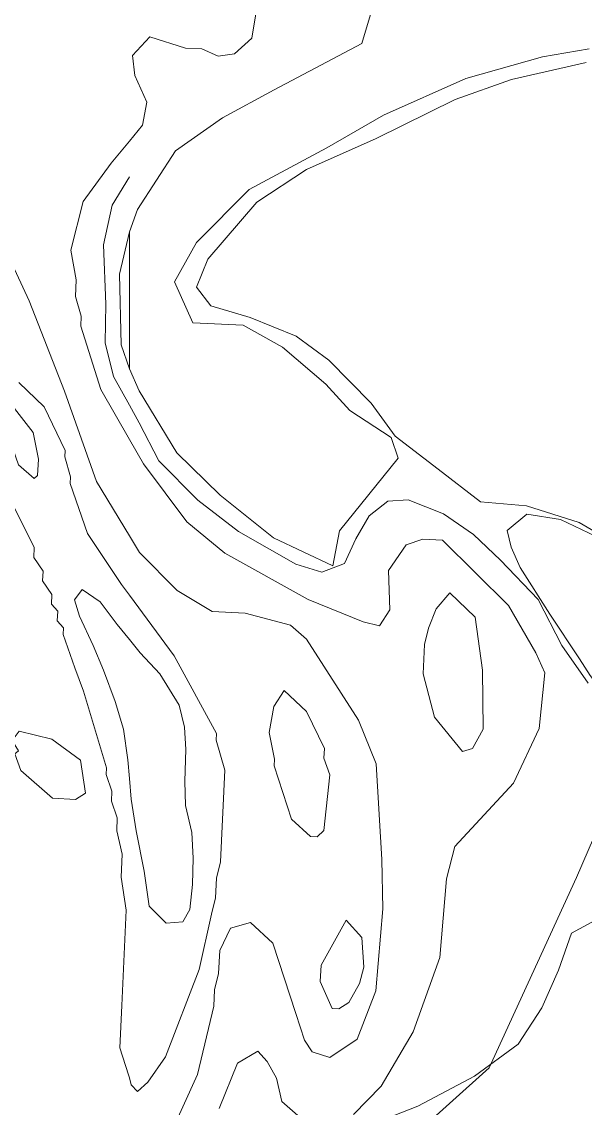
# Model space of a CAD drawing. Header units: millimetres. Extents: x 396621004 to 402046651, y 6785344214 to 6789799943.
# Drawn here: x 399838270 to 400009801, y 6788469701 to 6788800539 of the extents above; entities that cross this region are included whole.
import ezdxf

# ---------------------------------------------------------------- set-up
doc = ezdxf.new("R2010")
doc.units = ezdxf.units.MM
doc.header["$MEASUREMENT"] = 0
for name, color, linetype, lineweight in [('02 Johtolinjat_Kynä_nro__101', 252, 'Continuous', 15), ('02 Korkeuskayrat_Kynä_nro__2', 8, 'Continuous', 15), ('02 Suot_Kynä_nro__101', 252, 'Continuous', 15)]:
    doc.layers.add(name, color=color, linetype=linetype, lineweight=lineweight)
doc.layers.add('02 Maaston rajat_Kynä_nro__82', color=7, linetype='Continuous', lineweight=20, true_color=0xaaaaaa)

msp = doc.modelspace()

# ---------------------------------------------------------------- linework, layer by layer
at = {"layer": '02 Johtolinjat_Kynä_nro__101', "color": 252, "linetype": 'Continuous', "lineweight": 15, "flags": 128}
msp.add_lwpolyline([(400189784.45, 6789113805.92), (400122050.83, 6789017773.95), (400066598.72, 6788978104.88), (400051082.58, 6788915440.54), (400082839.29, 6788868939.9), (400116188.05, 6788820588.84), (400148433.33, 6788772247.78), (400135418.98, 6788700011.26), (400097572.05, 6788661752.5), (400063903.19, 6788627594.69), (400030512.31, 6788594127.03), (400019738.62, 6788569141.32), (400007137.01, 6788539944.64), (399980552.35, 6788482061.39), (399933228.95, 6788439491.66), (399883083.66, 6788397131.96), (399871038.01, 6788386579.55)], dxfattribs=at)
at = {"layer": '02 Korkeuskayrat_Kynä_nro__2', "color": 8, "linetype": 'Continuous', "lineweight": 15, "flags": 128}
for points in [[(399871038.01, 6788643978.44), (399861047.71, 6788660572.23), (399851293.26, 6788688048.52), (399840544.83, 6788715574.82), (399831430.57, 6788735009.26), (399816546.19, 6788759724.92), (399799614.89, 6788783530.36), (399788318.93, 6788799063.92), (399783593.33, 6788805285.34)], [(399909659.91, 6788803504.93), (399908286.87, 6788795553.11), (399903064.28, 6788790792.02), (399898027.01, 6788790021.85), (399893124.51, 6788792242.36), (399888129.36, 6788792472.41), (399877271.43, 6788795973.21), (399872006.72, 6788790211.89), (399872731.14, 6788784170.51), (399876353.26, 6788775998.64), (399875039.19, 6788769047.05), (399871038.01, 6788764195.94)], [(400021322.24, 6788640247.58), (400007945.67, 6788648049.37), (399991890.42, 6788653120.53), (399977924.21, 6788654340.81), (399965010.93, 6788664323.09), (399951903.92, 6788674325.38), (399944600.71, 6788684347.67), (399931788.52, 6788697530.69), (399921798.21, 6788704832.36), (399907756.19, 6788710453.65), (399895853.74, 6788714004.46), (399891422.96, 6788719745.77), (399894876.61, 6788728247.72), (399909803.11, 6788745621.69), (399924906.5, 6788755583.97), (399946192.76, 6788764966.12), (399970157.71, 6788776868.84), (399987350.14, 6788782960.23), (400010110.52, 6788788101.41)], [(399871038.01, 6788764195.94), (399865495.33, 6788757474.4), (399856953.87, 6788745851.74), (399853264.36, 6788731008.35), (399854856.41, 6788721926.27), (399854620.55, 6788716925.13), (399856347.37, 6788710843.73), (399856212.6, 6788707843.05), (399862328.08, 6788688538.63), (399871038.01, 6788673365.16)], [(399871038.01, 6788683747.54), (399866202.91, 6788692469.53), (399863709.54, 6788702751.88), (399863861.16, 6788714554.58), (399863195.71, 6788732588.71), (399865756.46, 6788744721.49), (399871038.01, 6788753353.46)], [(399837402.85, 6788690689.12), (399845068.27, 6788683327.44), (399851470.15, 6788670014.39), (399851377.49, 6788668023.94), (399853095.89, 6788661932.54), (399853003.23, 6788659932.09), (399858310.06, 6788644678.6), (399868612.04, 6788629185.05), (399871038.01, 6788625894.3)], [(400010700.17, 6788599128.18), (400002630.42, 6788610570.79), (399995445.15, 6788624594), (399983997.57, 6788636546.74), (399975826.75, 6788644388.53), (399966611.4, 6788650669.97), (399955930.36, 6788654990.96), (399949713.8, 6788654570.86), (399943977.37, 6788650139.85), (399939967.77, 6788643048.22), (399936539.4, 6788635546.51), (399929665.79, 6788632945.91), (399921730.83, 6788635376.47), (399904218.3, 6788645308.74), (399891894.68, 6788654880.93), (399880051.19, 6788666833.67), (399873986.25, 6788678426.32), (399871038.01, 6788683747.54)], [(399871038.01, 6788673365.16), (399875308.74, 6788665923.46), (399888508.42, 6788648299.43), (399900090.77, 6788638757.24), (399925462.45, 6788624574), (399942174.74, 6788617802.45), (399947119.35, 6788616572.17), (399950345.56, 6788621423.28), (399949899.12, 6788633466.03), (399955264.91, 6788641227.81), (399960352.72, 6788642998.21), (399966341.85, 6788642718.15), (399986448.82, 6788622773.59), (399994804.96, 6788608370.29), (399997525.76, 6788602238.89), (399995748.4, 6788585305.01), (399987973.48, 6788568641.2), (399970073.47, 6788549436.81), (399967613.8, 6788539544.55), (399965516.34, 6788515609.07), (399957463.45, 6788492953.89), (399947692.15, 6788476390.1), (399939285.47, 6788467758.12)], [(399871038.01, 6788478970.69), (399870768.46, 6788479920.9), (399868140.32, 6788488052.76), (399868738.39, 6788501035.74), (399870069.31, 6788530012.36), (399868527.8, 6788540084.67), (399868847.9, 6788547086.27), (399867171.61, 6788554167.89), (399867356.93, 6788558158.8), (399865587.99, 6788563249.97), (399865722.77, 6788566250.65), (399863953.82, 6788571331.82), (399864046.48, 6788573332.28), (399857105.49, 6788596677.62), (399854435.23, 6788603809.25), (399850897.35, 6788613981.57), (399850990.01, 6788615982.03), (399849077.87, 6788618072.51), (399849221.07, 6788621063.19), (399847308.93, 6788623153.67), (399847452.13, 6788626154.36), (399844638.67, 6788630285.3), (399844773.44, 6788633285.99), (399841959.98, 6788637416.94), (399842094.76, 6788640417.62), (399829257.3, 6788666033.48)], [(399926650.17, 6788486862.49), (399932074.92, 6788485112.09), (399940346.83, 6788490743.38), (399946024.29, 6788505496.76), (399948172.29, 6788530422.46), (399947860.62, 6788545455.9), (399946192.76, 6788574562.56), (399940793.28, 6788587825.59), (399924914.92, 6788612581.25), (399920105.09, 6788616812.22), (399906256.8, 6788620453.06), (399896266.49, 6788620913.16), (399885551.76, 6788627404.65), (399874070.48, 6788638947.29), (399871038.01, 6788643978.44)], [(399871038.01, 6788570101.54), (399870541.03, 6788575842.85), (399869210.11, 6788585084.96), (399866666.2, 6788593576.91), (399863145.16, 6788603079.08), (399859969.49, 6788610580.8), (399855833.54, 6788619512.84), (399854376.27, 6788624564), (399856675.89, 6788627694.71), (399862168.03, 6788623933.85), (399867356.93, 6788616972.26), (399871038.01, 6788612411.22)], [(399871038.01, 6788625894.3), (399884633.59, 6788607430.08), (399897563.71, 6788583804.67), (399897471.06, 6788581804.21), (399900057.08, 6788572682.13), (399898768.28, 6788544705.73), (399897546.87, 6788539754.59), (399897268.89, 6788533763.22), (399896039.06, 6788528812.09), (399892265.31, 6788511968.24), (399882030.72, 6788485412.16), (399876673.36, 6788477650.39), (399873539.8, 6788474789.73)], [(399871038.01, 6788612411.22), (399874306.34, 6788608360.29), (399880320.75, 6788601978.83), (399886234.06, 6788592396.64), (399887842.96, 6788585745.11), (399888238.87, 6788578923.55), (399887952.46, 6788569321.36)], [(399887952.46, 6788569321.36), (399888129.36, 6788561909.66), (399890083.62, 6788553647.77), (399890454.25, 6788545835.98), (399890218.39, 6788537834.15), (399889392.89, 6788530252.42), (399887278.58, 6788526511.56), (399882266.58, 6788526051.46), (399877010.3, 6788531212.64), (399875527.76, 6788541865.08), (399873093.36, 6788554147.89), (399871585.54, 6788563800.09), (399871038.01, 6788570101.54)], [(399942848.62, 6788464017.27), (399958844.91, 6788470348.71), (399976121.57, 6788479450.8), (399989422.33, 6788489263.04), (399996548.63, 6788500265.56), (400001695.41, 6788511718.18), (400005629.2, 6788523010.76), (400021288.55, 6788531552.72)], [(399871038.01, 6788448693.76), (399871341.26, 6788448853.8), (399882881.5, 6788460336.42), (399891793.6, 6788479950.91), (399896755.06, 6788500745.67), (399896982.49, 6788505746.81), (399898212.33, 6788510697.95), (399898532.42, 6788517689.55), (399901851.29, 6788524541.11), (399907933.08, 6788526261.51), (399914655.06, 6788519950.06), (399921680.29, 6788498605.18), (399924316.85, 6788490473.32), (399926650.17, 6788486862.49)], [(399922261.51, 6788467538.07), (399917443.25, 6788471769.04), (399915766.97, 6788478850.66), (399913004.05, 6788483981.83), (399910140.05, 6788487122.55), (399903965.6, 6788483401.7), (399898330.26, 6788469638.55)], [(399873539.8, 6788474789.73), (399871627.66, 6788476880.21), (399871038.01, 6788478970.69)]]:
    msp.add_lwpolyline(points, dxfattribs=at)
for points in [[(399842061.06, 6788661442.43), (399837251.23, 6788665663.4), (399833713.35, 6788675835.73), (399834033.44, 6788682837.33), (399836029.82, 6788682737.3), (399841707.28, 6788675475.64), (399843341.44, 6788667383.79), (399843105.58, 6788662392.65)], [(399972398.37, 6788578363.43), (399963865.33, 6788588765.81), (399960470.65, 6788601938.82), (399960883.4, 6788610930.88), (399962104.81, 6788615882.01), (399964379.17, 6788621783.36), (399968607.78, 6788626594.46), (399976281.62, 6788619232.78), (399978539.12, 6788603109.09), (399978716.02, 6788585084.96), (399975439.26, 6788579233.63)], [(399926161.6, 6788552457.5), (399920391.49, 6788557728.71), (399915135.2, 6788573992.43), (399915227.86, 6788575982.88), (399913593.7, 6788584074.73), (399914958.31, 6788592016.55), (399918184.52, 6788596877.66), (399924906.5, 6788590556.22), (399930398.64, 6788579293.64), (399930255.44, 6788576302.95), (399932024.38, 6788571211.79), (399930247.02, 6788554277.92), (399928157.98, 6788552367.48)], [(399837259.65, 6788578563.47), (399835398.05, 6788581654.18), (399837529.2, 6788584564.84), (399847426.85, 6788582104.28), (399856145.21, 6788575692.82), (399857686.72, 6788565610.51), (399854595.28, 6788563760.09), (399847603.75, 6788564080.16), (399837975.65, 6788572532.09), (399836215.13, 6788577613.25)], [(399932765.65, 6788500095.52), (399929135.11, 6788508277.39), (399929362.55, 6788513268.53), (399937002.69, 6788526931.66), (399941761.98, 6788521710.47), (399942351.63, 6788512668.4), (399941121.8, 6788507727.27), (399937853.47, 6788501865.93), (399934762.03, 6788500005.5)]]:
    msp.add_lwpolyline(points, close=True, dxfattribs=at)
at = {"layer": '02 Maaston rajat_Kynä_nro__82', "color": 253, "linetype": 'Continuous', "lineweight": 20, "true_color": 0xaaaaaa, "flags": 128}
for points in [[(400011037.11, 6788792322.38), (399996767.65, 6788789821.8), (399973468.16, 6788783230.29), (399948433.42, 6788772117.75), (399931114.64, 6788762175.48), (399907528.75, 6788749462.57), (399891465.08, 6788733338.88), (399884776.79, 6788721386.15), (399890336.32, 6788708863.28), (399905633.46, 6788708163.12), (399917594.87, 6788701481.59), (399930870.36, 6788690139), (399938165.14, 6788682137.17), (399950733.05, 6788673895.28), (399952830.51, 6788667673.86), (399934947.35, 6788645498.79), (399932925.7, 6788634856.35), (399914924.61, 6788643348.29), (399898658.77, 6788656361.27), (399885450.68, 6788669234.22), (399874053.64, 6788688148.54), (399871038.01, 6788694890.08)], [(399871038.01, 6788694890.08), (399868569.92, 6788702201.76), (399868022.39, 6788723686.67), (399871038.01, 6788736589.62)]]:
    msp.add_lwpolyline(points, dxfattribs=at)
msp.add_lwpolyline([(400008013.06, 6788606589.88), (399998966.19, 6788620102.98), (399989961.43, 6788634356.24), (399987282.75, 6788640507.64), (399986052.91, 6788645578.8), (399991991.5, 6788650569.95), (400002276.64, 6788649009.59), (400012940.83, 6788643888.42), (400025407.65, 6788636226.66), (400034648.27, 6788629805.19), (400037689.16, 6788624754.04), (400036897.35, 6788619342.8), (400032197.02, 6788611921.1), (400026688.03, 6788604819.48), (400022602.62, 6788599008.15), (400014094.85, 6788597757.86), (400011264.54, 6788601438.71)], close=True, dxfattribs=at)
at = {"layer": '02 Suot_Kynä_nro__101', "color": 252, "linetype": 'Continuous', "lineweight": 15, "flags": 128}
msp.add_lwpolyline([(400011037.11, 6788792322.38), (399996767.65, 6788789821.8), (399973468.16, 6788783230.29), (399948433.42, 6788772117.75), (399931114.64, 6788762175.48), (399907528.75, 6788749462.57), (399891465.08, 6788733338.88), (399884776.79, 6788721386.15), (399890336.32, 6788708863.28), (399905633.46, 6788708163.12), (399917594.87, 6788701481.59), (399930870.36, 6788690139), (399938165.14, 6788682137.17), (399950733.05, 6788673895.28), (399952830.51, 6788667673.86), (399934947.35, 6788645498.79), (399932925.7, 6788634856.35), (399914924.61, 6788643348.29), (399898658.77, 6788656361.27), (399885450.68, 6788669234.22), (399874053.64, 6788688148.54), (399871038.01, 6788694890.08), (399871038.01, 6788736589.62), (399873522.96, 6788743361.17), (399885080.04, 6788761225.26), (399899332.66, 6788771307.57), (399915059.39, 6788779779.51), (399941761.98, 6788793882.73), (399947195.16, 6788812026.88)], dxfattribs=at)
for points in [[(399871038.01, 6788736589.62), (399871038.01, 6788694890.08), (399868569.92, 6788702201.76), (399868022.39, 6788723686.67)], [(400008013.06, 6788606589.88), (399998966.19, 6788620102.98), (399989961.43, 6788634356.24), (399987282.75, 6788640507.64), (399986052.91, 6788645578.8), (399991991.5, 6788650569.95), (400002276.64, 6788649009.59), (400012940.83, 6788643888.42), (400025407.65, 6788636226.66), (400034648.27, 6788629805.19), (400037689.16, 6788624754.04), (400036897.35, 6788619342.8), (400032197.02, 6788611921.1), (400026688.03, 6788604819.48), (400022602.62, 6788599008.15), (400014094.85, 6788597757.86), (400011264.54, 6788601438.71)]]:
    msp.add_lwpolyline(points, close=True, dxfattribs=at)

doc.saveas('drawing.dxf')
